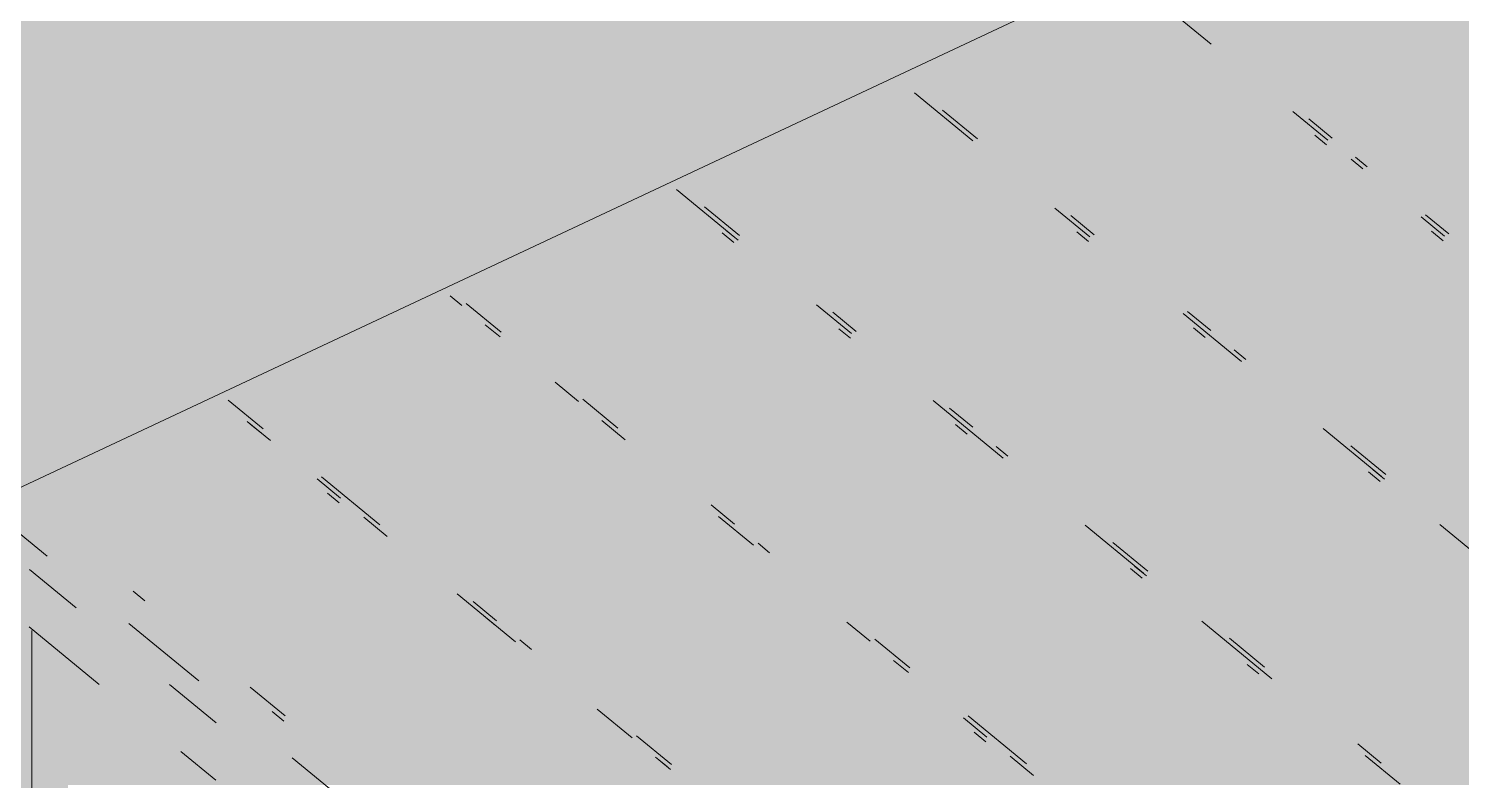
# Paper-space layout '03 3D Building and Roof' of a CAD drawing. Header units: millimetres. Extents: x 5 to 415, y 5 to 292.
# Drawn here: x 253.666 to 257.689, y 74.434 to 76.545 of the extents above; entities that cross this region are included whole.
import ezdxf

# ---------------------------------------------------------------- set-up
doc = ezdxf.new("R2010")
doc.units = ezdxf.units.MM
doc.layers.add('EXISTING', color=7, linetype='Continuous')
doc.layers.add('IMAGES', color=7, linetype='Continuous')

# ---------------------------------------------------------------- blocks, each defined once
blk = doc.blocks.new('SHEET_03')
at = {"layer": 'EXISTING', "color": 250, "lineweight": 9}
for p, q in [((253.5891, 75.2312), (257.4034, 77.0219)), ((256.8224, 76.6355), (256.9862, 76.5009)), ((256.1539, 76.364), (256.3177, 76.2294)), ((256.3302, 76.2352), (256.2319, 76.316)), ((257.2155, 76.3123), (257.3138, 76.2315)), ((257.3263, 76.2374), (257.2608, 76.2913)), ((257.3104, 76.2181), (257.2777, 76.2451)), ((257.3794, 76.1777), (257.4121, 76.1507)), ((257.4246, 76.1566), (257.3918, 76.1835)), ((255.4854, 76.0925), (255.6492, 75.9578)), ((255.6617, 75.9637), (255.5634, 76.0445)), ((256.5471, 76.0408), (256.6454, 75.96)), ((256.6578, 75.9659), (256.5923, 76.0198)), ((257.5759, 76.0161), (257.6415, 75.9622)), ((257.654, 75.9681), (257.5884, 76.0219)), ((255.6459, 75.9444), (255.6131, 75.9714)), ((255.6583, 75.9503), (255.6256, 75.9772)), ((256.642, 75.9466), (256.6092, 75.9736)), ((257.6381, 75.9488), (257.6053, 75.9757)), ((254.8497, 75.7941), (254.8825, 75.7671)), ((254.9933, 75.6922), (254.895, 75.773)), ((255.8786, 75.7693), (255.9769, 75.6885)), ((255.9894, 75.6944), (255.9238, 75.7482)), ((256.9855, 75.6966), (256.92, 75.7504)), ((254.948, 75.7133), (254.9808, 75.6863)), ((254.9899, 75.6788), (254.9571, 75.7057)), ((256.9075, 75.7446), (257.0713, 75.6099)), ((255.9735, 75.6751), (255.9407, 75.702)), ((256.9696, 75.6773), (256.9368, 75.7042)), ((257.0838, 75.6158), (257.051, 75.6427)), ((255.1446, 75.5517), (255.2101, 75.4978)), ((254.3248, 75.4207), (254.2265, 75.5015)), ((255.3209, 75.4229), (255.2226, 75.5037)), ((256.2062, 75.5), (256.4028, 75.3384)), ((256.317, 75.4251), (256.2515, 75.4789)), ((254.2795, 75.4418), (254.3451, 75.3879)), ((254.3214, 75.4073), (254.2886, 75.4342)), ((255.2756, 75.4439), (255.3412, 75.3901)), ((256.3011, 75.4058), (256.2684, 75.4327)), ((257.3006, 75.4214), (257.4644, 75.2867)), ((256.4153, 75.3443), (256.3825, 75.3712)), ((257.4769, 75.2926), (257.3786, 75.3734)), ((257.4735, 75.2792), (257.4408, 75.3061)), ((254.4761, 75.2802), (254.5416, 75.2263)), ((254.6524, 75.1514), (254.4886, 75.286)), ((257.4611, 75.2733), (257.4283, 75.3002)), ((254.5383, 75.2129), (254.5055, 75.2398)), ((255.6485, 75.1535), (255.583, 75.2074)), ((253.5872, 75.1706), (253.7182, 75.0628)), ((254.6072, 75.1724), (254.6727, 75.1186)), ((255.6033, 75.1746), (255.7016, 75.0938)), ((256.6322, 75.1499), (256.796, 75.0152)), ((257.6283, 75.152), (257.7921, 75.0174)), ((255.7468, 75.0727), (255.7141, 75.0997)), ((256.8085, 75.0211), (256.7102, 75.1019)), ((253.6684, 75.026), (253.7995, 74.9182)), ((256.7926, 75.0018), (256.7598, 75.0287)), ((256.8051, 75.0076), (256.7723, 75.0346)), ((253.9929, 74.9379), (253.9601, 74.9648)), ((254.8693, 74.957), (255.0331, 74.8223)), ((254.9801, 74.882), (254.9145, 74.9359)), ((253.8638, 74.7033), (253.6673, 74.8649)), ((253.9476, 74.8743), (254.1442, 74.7127)), ((254.9767, 74.8686), (254.9439, 74.8955)), ((255.9637, 74.8783), (256.0292, 74.8245)), ((256.9598, 74.8805), (257.1564, 74.7189)), ((253.675, 73.0783), (253.675, 74.8543)), ((255.0784, 74.8012), (255.0456, 74.8282)), ((256.14, 74.7495), (256.0417, 74.8303)), ((257.1361, 74.7517), (257.0378, 74.8325)), ((256.0947, 74.7706), (256.1275, 74.7437)), ((256.1366, 74.7361), (256.1038, 74.7631)), ((257.1202, 74.7325), (257.0875, 74.7594)), ((254.0616, 74.7028), (254.1926, 74.595)), ((254.386, 74.6147), (254.2878, 74.6955)), ((254.3831, 74.5998), (254.3503, 74.6267)), ((255.2624, 74.6338), (255.3607, 74.553)), ((256.2913, 74.609), (256.3568, 74.5552)), ((256.4676, 74.4802), (256.3038, 74.6149)), ((255.4715, 74.478), (255.3732, 74.5588)), ((256.3535, 74.5417), (256.3207, 74.5687)), ((254.1915, 74.434), (254.0932, 74.5147)), ((255.4263, 74.4991), (255.459, 74.4722)), ((256.4224, 74.5013), (256.4879, 74.4474)), ((257.4637, 74.4824), (257.3982, 74.5363)), ((257.4185, 74.5035), (257.5168, 74.4227)), ((254.4063, 74.4972), (254.5373, 74.3895)), ((255.4681, 74.4646), (255.4354, 74.4915))]:
    blk.add_line(p, q, dxfattribs=at)
at = {"layer": 'IMAGES', "color": 7}
for points in [[(257.0527, 76.5411), (257.1491, 76.5411), (257.0527, 76.7339), (257.1491, 76.7339)], [(249.0545, 76.5411), (255.9927, 76.5411), (249.0545, 76.6375), (255.9927, 76.6375)], [(255.9927, 76.5411), (256.0891, 76.5411), (255.9927, 76.6375), (256.0891, 76.6375)], [(256.0891, 76.5411), (256.1855, 76.5411), (256.0891, 76.6375), (256.1855, 76.6375)], [(256.1855, 76.5411), (256.4745, 76.5411), (256.1855, 76.6375), (256.4745, 76.6375)], [(256.4745, 76.5411), (256.5709, 76.5411), (256.4745, 76.6375), (256.5709, 76.6375)], [(256.5709, 76.5411), (256.6673, 76.5411), (256.5709, 76.6375), (256.6673, 76.6375)], [(256.6673, 76.5411), (256.7636, 76.5411), (256.6673, 76.6375), (256.7636, 76.6375)], [(256.7636, 76.5411), (256.86, 76.5411), (256.7636, 76.6375), (256.86, 76.6375)], [(256.86, 76.5411), (256.9564, 76.5411), (256.86, 76.6375), (256.9564, 76.6375)], [(256.9564, 76.5411), (257.0527, 76.5411), (256.9564, 76.6375), (257.0527, 76.6375)], [(257.1491, 76.5411), (257.6309, 76.5411), (257.1491, 76.6375), (257.6309, 76.6375)], [(257.6309, 76.5411), (257.7273, 76.5411), (257.6309, 76.6375), (257.7273, 76.6375)], [(248.7655, 76.4446), (255.8, 76.4446), (248.7655, 76.5411), (255.8, 76.5411)], [(255.8, 76.4446), (255.8964, 76.4446), (255.8, 76.5411), (255.8964, 76.5411)], [(255.8964, 76.4446), (255.9927, 76.4446), (255.8964, 76.5411), (255.9927, 76.5411)], [(255.9927, 76.4446), (256.0891, 76.4446), (255.9927, 76.5411), (256.0891, 76.5411)], [(256.0891, 76.4446), (256.1855, 76.4446), (256.0891, 76.5411), (256.1855, 76.5411)], [(256.1855, 76.4446), (256.2818, 76.4446), (256.1855, 76.5411), (256.2818, 76.5411)], [(256.2818, 76.4446), (256.3782, 76.4446), (256.2818, 76.5411), (256.3782, 76.5411)], [(256.3782, 76.4446), (256.4745, 76.4446), (256.3782, 76.5411), (256.4745, 76.5411)], [(256.4745, 76.4446), (256.5709, 76.4446), (256.4745, 76.5411), (256.5709, 76.5411)], [(256.5709, 76.4446), (256.6673, 76.4446), (256.5709, 76.5411), (256.6673, 76.5411)], [(256.6673, 76.4446), (256.86, 76.4446), (256.6673, 76.5411), (256.86, 76.5411)], [(256.86, 76.4446), (257.0527, 76.4446), (256.86, 76.5411), (257.0527, 76.5411)], [(257.0527, 76.4446), (257.1491, 76.4446), (257.0527, 76.5411), (257.1491, 76.5411)], [(257.1491, 76.4446), (257.2455, 76.4446), (257.1491, 76.5411), (257.2455, 76.5411)], [(257.2455, 76.4446), (257.7273, 76.4446), (257.2455, 76.5411), (257.7273, 76.5411)], [(248.6691, 76.3482), (255.6073, 76.3482), (248.6691, 76.4446), (255.6073, 76.4446)], [(255.6073, 76.3482), (255.8, 76.3482), (255.6073, 76.4446), (255.8, 76.4446)], [(255.8, 76.3482), (255.8964, 76.3482), (255.8, 76.4446), (255.8964, 76.4446)], [(255.8964, 76.3482), (255.9927, 76.3482), (255.8964, 76.4446), (255.9927, 76.4446)], [(255.9927, 76.3482), (256.0891, 76.3482), (255.9927, 76.4446), (256.0891, 76.4446)], [(256.0891, 76.3482), (256.1855, 76.3482), (256.0891, 76.4446), (256.1855, 76.4446)], [(256.1855, 76.2518), (256.2818, 76.2518), (256.1855, 76.4446), (256.2818, 76.4446)], [(256.2818, 76.3482), (256.3782, 76.3482), (256.2818, 76.4446), (256.3782, 76.4446)], [(256.3782, 76.3482), (256.5709, 76.3482), (256.3782, 76.4446), (256.5709, 76.4446)], [(256.5709, 76.3482), (256.86, 76.3482), (256.5709, 76.4446), (256.86, 76.4446)], [(256.86, 76.3482), (256.9564, 76.3482), (256.86, 76.4446), (256.9564, 76.4446)], [(256.9564, 76.3482), (257.0527, 76.3482), (256.9564, 76.4446), (257.0527, 76.4446)], [(257.0527, 76.3482), (257.1491, 76.3482), (257.0527, 76.4446), (257.1491, 76.4446)], [(257.1491, 76.3482), (257.2455, 76.3482), (257.1491, 76.4446), (257.2455, 76.4446)], [(257.2455, 76.3482), (257.3418, 76.3482), (257.2455, 76.4446), (257.3418, 76.4446)], [(257.3418, 76.3482), (257.8236, 76.3482), (257.3418, 76.4446), (257.8236, 76.4446)], [(248.38, 76.2518), (255.4145, 76.2518), (248.38, 76.3482), (255.4145, 76.3482)], [(255.4145, 76.2518), (255.5109, 76.2518), (255.4145, 76.3482), (255.5109, 76.3482)], [(255.5109, 76.2518), (255.6073, 76.2518), (255.5109, 76.3482), (255.6073, 76.3482)], [(255.6073, 76.2518), (255.8, 76.2518), (255.6073, 76.3482), (255.8, 76.3482)], [(255.8, 76.2518), (255.9927, 76.2518), (255.8, 76.3482), (255.9927, 76.3482)], [(255.9927, 76.2518), (256.1855, 76.2518), (255.9927, 76.3482), (256.1855, 76.3482)], [(256.2818, 76.2518), (256.3782, 76.2518), (256.2818, 76.3482), (256.3782, 76.3482)], [(256.3782, 76.2518), (256.4745, 76.2518), (256.3782, 76.3482), (256.4745, 76.3482)], [(256.4745, 76.2518), (256.9564, 76.2518), (256.4745, 76.3482), (256.9564, 76.3482)], [(256.9564, 76.2518), (257.0527, 76.2518), (256.9564, 76.3482), (257.0527, 76.3482)], [(257.0527, 76.2518), (257.1491, 76.2518), (257.0527, 76.3482), (257.1491, 76.3482)], [(257.1491, 76.2518), (257.3418, 76.2518), (257.1491, 76.3482), (257.3418, 76.3482)], [(257.3418, 76.2518), (257.4382, 76.2518), (257.3418, 76.3482), (257.4382, 76.3482)], [(257.4382, 76.2518), (257.92, 76.2518), (257.4382, 76.3482), (257.92, 76.3482)], [(248.1873, 76.1554), (255.2218, 76.1554), (248.1873, 76.2518), (255.2218, 76.2518)], [(255.2218, 76.1554), (255.4145, 76.1554), (255.2218, 76.2518), (255.4145, 76.2518)], [(255.4145, 76.1554), (255.5109, 76.1554), (255.4145, 76.2518), (255.5109, 76.2518)], [(255.5109, 76.1554), (255.6073, 76.1554), (255.5109, 76.2518), (255.6073, 76.2518)], [(255.6073, 76.1554), (255.7036, 76.1554), (255.6073, 76.2518), (255.7036, 76.2518)], [(255.7036, 76.1554), (255.8, 76.1554), (255.7036, 76.2518), (255.8, 76.2518)], [(255.8, 76.1554), (255.8964, 76.1554), (255.8, 76.2518), (255.8964, 76.2518)], [(255.8964, 76.1554), (255.9927, 76.1554), (255.8964, 76.2518), (255.9927, 76.2518)], [(255.9927, 76.1554), (256.1855, 76.1554), (255.9927, 76.2518), (256.1855, 76.2518)], [(256.1855, 76.1554), (256.2818, 76.1554), (256.1855, 76.2518), (256.2818, 76.2518)], [(256.2818, 76.1554), (256.3782, 76.1554), (256.2818, 76.2518), (256.3782, 76.2518)], [(256.3782, 76.1554), (256.4745, 76.1554), (256.3782, 76.2518), (256.4745, 76.2518)], [(256.4745, 76.1554), (256.5709, 76.1554), (256.4745, 76.2518), (256.5709, 76.2518)], [(256.5709, 76.1554), (257.2455, 76.1554), (256.5709, 76.2518), (257.2455, 76.2518)], [(257.2455, 76.1554), (257.4382, 76.1554), (257.2455, 76.2518), (257.4382, 76.2518)], [(257.4382, 76.1554), (257.5345, 76.1554), (257.4382, 76.2518), (257.5345, 76.2518)], [(257.5345, 76.1554), (258.0164, 76.1554), (257.5345, 76.2518), (258.0164, 76.2518)], [(248.38, 76.059), (254.9327, 76.059), (248.38, 76.1554), (254.9327, 76.1554)], [(254.9327, 76.059), (255.0291, 76.059), (254.9327, 76.1554), (255.0291, 76.1554)], [(255.0291, 76.059), (255.1255, 76.059), (255.0291, 76.1554), (255.1255, 76.1554)], [(255.1255, 76.059), (255.2218, 76.059), (255.1255, 76.1554), (255.2218, 76.1554)], [(255.2218, 76.059), (255.3182, 76.059), (255.2218, 76.1554), (255.3182, 76.1554)], [(255.3182, 76.059), (255.4145, 76.059), (255.3182, 76.1554), (255.4145, 76.1554)], [(255.4145, 76.059), (255.5109, 76.059), (255.4145, 76.1554), (255.5109, 76.1554)], [(255.5109, 76.059), (255.6073, 76.059), (255.5109, 76.1554), (255.6073, 76.1554)], [(255.6073, 76.059), (255.7036, 76.059), (255.6073, 76.1554), (255.7036, 76.1554)], [(255.7036, 76.059), (255.8, 76.059), (255.7036, 76.1554), (255.8, 76.1554)], [(255.8, 76.059), (255.8964, 76.059), (255.8, 76.1554), (255.8964, 76.1554)], [(255.8964, 76.059), (256.2818, 76.059), (255.8964, 76.1554), (256.2818, 76.1554)], [(256.2818, 76.059), (256.3782, 76.059), (256.2818, 76.1554), (256.3782, 76.1554)], [(256.3782, 76.059), (256.4745, 76.059), (256.3782, 76.1554), (256.4745, 76.1554)], [(256.4745, 76.059), (256.5709, 76.059), (256.4745, 76.1554), (256.5709, 76.1554)], [(256.5709, 76.059), (256.6673, 76.059), (256.5709, 76.1554), (256.6673, 76.1554)], [(256.6673, 76.059), (257.2455, 76.059), (256.6673, 76.1554), (257.2455, 76.1554)], [(257.2455, 76.059), (257.3418, 76.059), (257.2455, 76.1554), (257.3418, 76.1554)], [(257.3418, 76.059), (257.4382, 76.059), (257.3418, 76.1554), (257.4382, 76.1554)], [(257.4382, 76.059), (257.5345, 76.059), (257.4382, 76.1554), (257.5345, 76.1554)], [(257.5345, 76.059), (257.6309, 76.059), (257.5345, 76.1554), (257.6309, 76.1554)], [(257.6309, 76.059), (257.7273, 76.059), (257.6309, 76.1554), (257.7273, 76.1554)], [(248.5727, 75.9626), (254.74, 75.9626), (248.5727, 76.059), (254.74, 76.059)], [(254.74, 75.9626), (254.9327, 75.9626), (254.74, 76.059), (254.9327, 76.059)], [(254.9327, 75.8662), (255.0291, 75.8662), (254.9327, 76.059), (255.0291, 76.059)], [(255.0291, 75.9626), (255.2218, 75.9626), (255.0291, 76.059), (255.2218, 76.059)], [(255.2218, 75.9626), (255.3182, 75.9626), (255.2218, 76.059), (255.3182, 76.059)], [(255.3182, 75.9626), (255.4145, 75.9626), (255.3182, 76.059), (255.4145, 76.059)], [(255.4145, 75.9626), (255.5109, 75.9626), (255.4145, 76.059), (255.5109, 76.059)], [(255.5109, 75.9626), (255.7036, 75.9626), (255.5109, 76.059), (255.7036, 76.059)], [(255.7036, 75.9626), (255.8964, 75.9626), (255.7036, 76.059), (255.8964, 76.059)], [(255.8964, 75.9626), (256.3782, 75.9626), (255.8964, 76.059), (256.3782, 76.059)], [(256.3782, 75.9626), (256.4745, 75.9626), (256.3782, 76.059), (256.4745, 76.059)], [(256.4745, 75.9626), (256.6673, 75.9626), (256.4745, 76.059), (256.6673, 76.059)], [(256.6673, 75.9626), (256.7636, 75.9626), (256.6673, 76.059), (256.7636, 76.059)], [(256.7636, 75.9626), (256.86, 75.9626), (256.7636, 76.059), (256.86, 76.059)], [(256.86, 75.9626), (257.4382, 75.9626), (256.86, 76.059), (257.4382, 76.059)], [(257.4382, 75.9626), (257.5345, 75.9626), (257.4382, 76.059), (257.5345, 76.059)], [(257.5345, 75.9626), (257.6309, 75.9626), (257.5345, 76.059), (257.6309, 76.059)], [(257.6309, 75.9626), (257.7273, 75.9626), (257.6309, 76.059), (257.7273, 76.059)], [(248.7655, 75.8662), (254.6436, 75.8662), (248.7655, 75.9626), (254.6436, 75.9626)], [(254.6436, 75.8662), (254.8364, 75.8662), (254.6436, 75.9626), (254.8364, 75.9626)], [(254.8364, 75.8662), (254.9327, 75.8662), (254.8364, 75.9626), (254.9327, 75.9626)], [(255.0291, 75.8662), (255.1255, 75.8662), (255.0291, 75.9626), (255.1255, 75.9626)], [(255.1255, 75.8662), (255.3182, 75.8662), (255.1255, 75.9626), (255.3182, 75.9626)], [(255.3182, 75.8662), (255.4145, 75.8662), (255.3182, 75.9626), (255.4145, 75.9626)], [(255.4145, 75.8662), (255.5109, 75.8662), (255.4145, 75.9626), (255.5109, 75.9626)], [(255.5109, 75.8662), (255.6073, 75.8662), (255.5109, 75.9626), (255.6073, 75.9626)], [(255.6073, 75.8662), (255.8, 75.8662), (255.6073, 75.9626), (255.8, 75.9626)], [(255.8, 75.8662), (255.8964, 75.8662), (255.8, 75.9626), (255.8964, 75.9626)], [(255.8964, 75.8662), (255.9927, 75.8662), (255.8964, 75.9626), (255.9927, 75.9626)], [(255.9927, 75.8662), (256.4745, 75.8662), (255.9927, 75.9626), (256.4745, 75.9626)], [(256.4745, 75.8662), (256.5709, 75.8662), (256.4745, 75.9626), (256.5709, 75.9626)], [(256.5709, 75.8662), (256.7636, 75.8662), (256.5709, 75.9626), (256.7636, 75.9626)], [(256.7636, 75.8662), (256.86, 75.8662), (256.7636, 75.9626), (256.86, 75.9626)], [(256.86, 75.8662), (256.9564, 75.8662), (256.86, 75.9626), (256.9564, 75.9626)], [(256.9564, 75.8662), (257.4382, 75.8662), (256.9564, 75.9626), (257.4382, 75.9626)], [(257.4382, 75.8662), (257.5345, 75.8662), (257.4382, 75.9626), (257.5345, 75.9626)], [(257.5345, 75.8662), (257.6309, 75.8662), (257.5345, 75.9626), (257.6309, 75.9626)], [(257.6309, 75.8662), (257.8236, 75.8662), (257.6309, 75.9626), (257.8236, 75.9626)], [(248.9582, 75.7698), (254.3545, 75.7698), (248.9582, 75.8662), (254.3545, 75.8662)], [(254.3545, 75.7698), (254.4509, 75.7698), (254.3545, 75.8662), (254.4509, 75.8662)], [(254.4509, 75.7698), (254.5473, 75.7698), (254.4509, 75.8662), (254.5473, 75.8662)], [(254.5473, 75.7698), (254.6436, 75.7698), (254.5473, 75.8662), (254.6436, 75.8662)], [(254.6436, 75.6734), (254.74, 75.6734), (254.6436, 75.8662), (254.74, 75.8662)], [(254.74, 75.7698), (254.8364, 75.7698), (254.74, 75.8662), (254.8364, 75.8662)], [(254.8364, 75.7698), (254.9327, 75.7698), (254.8364, 75.8662), (254.9327, 75.8662)], [(254.9327, 75.7698), (255.0291, 75.7698), (254.9327, 75.8662), (255.0291, 75.8662)], [(255.0291, 75.7698), (255.1255, 75.7698), (255.0291, 75.8662), (255.1255, 75.8662)], [(255.1255, 75.7698), (255.2218, 75.7698), (255.1255, 75.8662), (255.2218, 75.8662)], [(255.2218, 75.7698), (255.3182, 75.7698), (255.2218, 75.8662), (255.3182, 75.8662)], [(255.3182, 75.7698), (255.6073, 75.7698), (255.3182, 75.8662), (255.6073, 75.8662)], [(255.6073, 75.7698), (255.7036, 75.7698), (255.6073, 75.8662), (255.7036, 75.8662)], [(255.7036, 75.7698), (255.8, 75.7698), (255.7036, 75.8662), (255.8, 75.8662)], [(255.8, 75.7698), (255.8964, 75.7698), (255.8, 75.8662), (255.8964, 75.8662)], [(255.8964, 75.7698), (255.9927, 75.7698), (255.8964, 75.8662), (255.9927, 75.8662)], [(255.9927, 75.7698), (256.0891, 75.7698), (255.9927, 75.8662), (256.0891, 75.8662)], [(256.0891, 75.7698), (256.5709, 75.7698), (256.0891, 75.8662), (256.5709, 75.8662)], [(256.5709, 75.7698), (256.6673, 75.7698), (256.5709, 75.8662), (256.6673, 75.8662)], [(256.6673, 75.7698), (256.7636, 75.7698), (256.6673, 75.8662), (256.7636, 75.8662)], [(256.7636, 75.7698), (256.86, 75.7698), (256.7636, 75.8662), (256.86, 75.8662)], [(256.86, 75.7698), (256.9564, 75.7698), (256.86, 75.8662), (256.9564, 75.8662)], [(256.9564, 75.7698), (257.0527, 75.7698), (256.9564, 75.8662), (257.0527, 75.8662)], [(257.0527, 75.7698), (257.5345, 75.7698), (257.0527, 75.8662), (257.5345, 75.8662)], [(257.5345, 75.7698), (257.6309, 75.7698), (257.5345, 75.8662), (257.6309, 75.8662)], [(257.6309, 75.7698), (257.7273, 75.7698), (257.6309, 75.8662), (257.7273, 75.8662)], [(249.0545, 75.6734), (254.1618, 75.6734), (249.0545, 75.7698), (254.1618, 75.7698)], [(254.1618, 75.6734), (254.2582, 75.6734), (254.1618, 75.7698), (254.2582, 75.7698)], [(254.2582, 75.6734), (254.3545, 75.6734), (254.2582, 75.7698), (254.3545, 75.7698)], [(254.3545, 75.6734), (254.4509, 75.6734), (254.3545, 75.7698), (254.4509, 75.7698)], [(254.4509, 75.6734), (254.5473, 75.6734), (254.4509, 75.7698), (254.5473, 75.7698)], [(254.5473, 75.6734), (254.6436, 75.6734), (254.5473, 75.7698), (254.6436, 75.7698)], [(254.74, 75.6734), (254.8364, 75.6734), (254.74, 75.7698), (254.8364, 75.7698)], [(254.8364, 75.6734), (255.0291, 75.6734), (254.8364, 75.7698), (255.0291, 75.7698)], [(255.0291, 75.6734), (255.1255, 75.6734), (255.0291, 75.7698), (255.1255, 75.7698)], [(255.1255, 75.6734), (255.2218, 75.6734), (255.1255, 75.7698), (255.2218, 75.7698)], [(255.2218, 75.6734), (255.7036, 75.6734), (255.2218, 75.7698), (255.7036, 75.7698)], [(255.7036, 75.6734), (255.8, 75.6734), (255.7036, 75.7698), (255.8, 75.7698)], [(255.8, 75.6734), (255.8964, 75.6734), (255.8, 75.7698), (255.8964, 75.7698)], [(255.8964, 75.6734), (255.9927, 75.6734), (255.8964, 75.7698), (255.9927, 75.7698)], [(255.9927, 75.6734), (256.0891, 75.6734), (255.9927, 75.7698), (256.0891, 75.7698)], [(256.0891, 75.6734), (256.1855, 75.6734), (256.0891, 75.7698), (256.1855, 75.7698)], [(256.1855, 75.6734), (256.7636, 75.6734), (256.1855, 75.7698), (256.7636, 75.7698)], [(256.7636, 75.6734), (256.86, 75.6734), (256.7636, 75.7698), (256.86, 75.7698)], [(256.86, 75.6734), (256.9564, 75.6734), (256.86, 75.7698), (256.9564, 75.7698)], [(256.9564, 75.6734), (257.0527, 75.6734), (256.9564, 75.7698), (257.0527, 75.7698)], [(257.0527, 75.6734), (257.6309, 75.6734), (257.0527, 75.7698), (257.6309, 75.7698)], [(257.6309, 75.6734), (257.7273, 75.6734), (257.6309, 75.7698), (257.7273, 75.7698)], [(249.0545, 75.577), (253.9691, 75.577), (249.0545, 75.6734), (253.9691, 75.6734)], [(253.9691, 75.577), (254.0655, 75.577), (253.9691, 75.6734), (254.0655, 75.6734)], [(254.0655, 75.577), (254.1618, 75.577), (254.0655, 75.6734), (254.1618, 75.6734)], [(254.1618, 75.577), (254.2582, 75.577), (254.1618, 75.6734), (254.2582, 75.6734)], [(254.2582, 75.577), (254.3545, 75.577), (254.2582, 75.6734), (254.3545, 75.6734)], [(254.3545, 75.577), (254.4509, 75.577), (254.3545, 75.6734), (254.4509, 75.6734)], [(254.4509, 75.577), (254.5473, 75.577), (254.4509, 75.6734), (254.5473, 75.6734)], [(254.5473, 75.577), (254.6436, 75.577), (254.5473, 75.6734), (254.6436, 75.6734)], [(254.6436, 75.577), (254.74, 75.577), (254.6436, 75.6734), (254.74, 75.6734)], [(254.74, 75.577), (254.8364, 75.577), (254.74, 75.6734), (254.8364, 75.6734)], [(254.8364, 75.577), (254.9327, 75.577), (254.8364, 75.6734), (254.9327, 75.6734)], [(254.9327, 75.577), (255.0291, 75.577), (254.9327, 75.6734), (255.0291, 75.6734)], [(255.0291, 75.577), (255.1255, 75.577), (255.0291, 75.6734), (255.1255, 75.6734)], [(255.1255, 75.577), (255.2218, 75.577), (255.1255, 75.6734), (255.2218, 75.6734)], [(255.2218, 75.577), (255.3182, 75.577), (255.2218, 75.6734), (255.3182, 75.6734)], [(255.3182, 75.577), (255.8, 75.577), (255.3182, 75.6734), (255.8, 75.6734)], [(255.8, 75.577), (255.8964, 75.577), (255.8, 75.6734), (255.8964, 75.6734)], [(255.8964, 75.577), (255.9927, 75.577), (255.8964, 75.6734), (255.9927, 75.6734)], [(255.9927, 75.577), (256.0891, 75.577), (255.9927, 75.6734), (256.0891, 75.6734)], [(256.0891, 75.577), (256.1855, 75.577), (256.0891, 75.6734), (256.1855, 75.6734)], [(256.1855, 75.577), (256.2818, 75.577), (256.1855, 75.6734), (256.2818, 75.6734)], [(256.2818, 75.577), (256.3782, 75.577), (256.2818, 75.6734), (256.3782, 75.6734)], [(256.3782, 75.577), (256.7636, 75.577), (256.3782, 75.6734), (256.7636, 75.6734)], [(256.7636, 75.577), (256.86, 75.577), (256.7636, 75.6734), (256.86, 75.6734)], [(256.86, 75.577), (256.9564, 75.577), (256.86, 75.6734), (256.9564, 75.6734)], [(256.9564, 75.577), (257.1491, 75.577), (256.9564, 75.6734), (257.1491, 75.6734)], [(257.1491, 75.577), (257.2455, 75.577), (257.1491, 75.6734), (257.2455, 75.6734)], [(257.2455, 75.577), (257.3418, 75.577), (257.2455, 75.6734), (257.3418, 75.6734)], [(257.3418, 75.577), (257.8236, 75.577), (257.3418, 75.6734), (257.8236, 75.6734)], [(249.0545, 75.4806), (253.7764, 75.4806), (249.0545, 75.577), (253.7764, 75.577)], [(253.7764, 75.4806), (253.9691, 75.4806), (253.7764, 75.577), (253.9691, 75.577)], [(253.9691, 75.4806), (254.0655, 75.4806), (253.9691, 75.577), (254.0655, 75.577)], [(254.0655, 75.4806), (254.1618, 75.4806), (254.0655, 75.577), (254.1618, 75.577)], [(254.1618, 75.4806), (254.2582, 75.4806), (254.1618, 75.577), (254.2582, 75.577)], [(254.2582, 75.4806), (254.3545, 75.4806), (254.2582, 75.577), (254.3545, 75.577)], [(254.3545, 75.4806), (254.4509, 75.4806), (254.3545, 75.577), (254.4509, 75.577)], [(254.4509, 75.4806), (254.6436, 75.4806), (254.4509, 75.577), (254.6436, 75.577)], [(254.6436, 75.4806), (254.74, 75.4806), (254.6436, 75.577), (254.74, 75.577)], [(254.74, 75.4806), (254.9327, 75.4806), (254.74, 75.577), (254.9327, 75.577)], [(254.9327, 75.4806), (255.0291, 75.4806), (254.9327, 75.577), (255.0291, 75.577)], [(255.0291, 75.4806), (255.1255, 75.4806), (255.0291, 75.577), (255.1255, 75.577)], [(255.1255, 75.4806), (255.3182, 75.4806), (255.1255, 75.577), (255.3182, 75.577)], [(255.3182, 75.4806), (255.4145, 75.4806), (255.3182, 75.577), (255.4145, 75.577)], [(255.4145, 75.4806), (255.8964, 75.4806), (255.4145, 75.577), (255.8964, 75.577)], [(255.8964, 75.4806), (256.0891, 75.4806), (255.8964, 75.577), (256.0891, 75.577)], [(256.0891, 75.4806), (256.2818, 75.4806), (256.0891, 75.577), (256.2818, 75.577)], [(256.2818, 75.4806), (256.3782, 75.4806), (256.2818, 75.577), (256.3782, 75.577)], [(256.3782, 75.4806), (256.4745, 75.4806), (256.3782, 75.577), (256.4745, 75.577)], [(256.4745, 75.4806), (257.0527, 75.4806), (256.4745, 75.577), (257.0527, 75.577)], [(257.0527, 75.4806), (257.1491, 75.4806), (257.0527, 75.577), (257.1491, 75.577)], [(257.1491, 75.4806), (257.2455, 75.4806), (257.1491, 75.577), (257.2455, 75.577)], [(257.2455, 75.4806), (257.3418, 75.4806), (257.2455, 75.577), (257.3418, 75.577)], [(257.3418, 75.4806), (257.4382, 75.4806), (257.3418, 75.577), (257.4382, 75.577)], [(257.4382, 75.4806), (257.92, 75.4806), (257.4382, 75.577), (257.92, 75.577)], [(253.4873, 75.3842), (253.68, 75.3842), (253.4873, 75.4806), (253.68, 75.4806)], [(253.68, 75.3842), (253.7764, 75.3842), (253.68, 75.4806), (253.7764, 75.4806)], [(253.7764, 75.3842), (253.9691, 75.3842), (253.7764, 75.4806), (253.9691, 75.4806)], [(253.9691, 75.3842), (254.0655, 75.3842), (253.9691, 75.4806), (254.0655, 75.4806)], [(254.0655, 75.3842), (254.1618, 75.3842), (254.0655, 75.4806), (254.1618, 75.4806)], [(254.1618, 75.3842), (254.2582, 75.3842), (254.1618, 75.4806), (254.2582, 75.4806)], [(254.2582, 75.2878), (254.3545, 75.2878), (254.2582, 75.4806), (254.3545, 75.4806)], [(254.3545, 75.3842), (254.4509, 75.3842), (254.3545, 75.4806), (254.4509, 75.4806)], [(254.4509, 75.3842), (254.5473, 75.3842), (254.4509, 75.4806), (254.5473, 75.4806)], [(254.5473, 75.2878), (255.1255, 75.2878), (254.5473, 75.4806), (255.1255, 75.4806)], [(255.1255, 75.3842), (255.2218, 75.3842), (255.1255, 75.4806), (255.2218, 75.4806)], [(255.2218, 75.3842), (255.4145, 75.3842), (255.2218, 75.4806), (255.4145, 75.4806)], [(255.4145, 75.3842), (255.5109, 75.3842), (255.4145, 75.4806), (255.5109, 75.4806)], [(255.5109, 75.3842), (256.0891, 75.3842), (255.5109, 75.4806), (256.0891, 75.4806)], [(256.0891, 75.3842), (256.1855, 75.3842), (256.0891, 75.4806), (256.1855, 75.4806)], [(256.1855, 75.3842), (256.3782, 75.3842), (256.1855, 75.4806), (256.3782, 75.4806)], [(256.3782, 75.3842), (256.4745, 75.3842), (256.3782, 75.4806), (256.4745, 75.4806)], [(256.4745, 75.3842), (256.5709, 75.3842), (256.4745, 75.4806), (256.5709, 75.4806)], [(256.5709, 75.3842), (257.0527, 75.3842), (256.5709, 75.4806), (257.0527, 75.4806)], [(257.0527, 75.3842), (257.1491, 75.3842), (257.0527, 75.4806), (257.1491, 75.4806)], [(257.1491, 75.3842), (257.2455, 75.3842), (257.1491, 75.4806), (257.2455, 75.4806)], [(257.2455, 75.3842), (257.4382, 75.3842), (257.2455, 75.4806), (257.4382, 75.4806)], [(257.4382, 75.3842), (257.5345, 75.3842), (257.4382, 75.4806), (257.5345, 75.4806)], [(257.5345, 75.3842), (258.0164, 75.3842), (257.5345, 75.4806), (258.0164, 75.4806)], [(253.5836, 75.2878), (253.8727, 75.2878), (253.5836, 75.3842), (253.8727, 75.3842)], [(253.8727, 75.2878), (253.9691, 75.2878), (253.8727, 75.3842), (253.9691, 75.3842)], [(253.9691, 75.2878), (254.0655, 75.2878), (253.9691, 75.3842), (254.0655, 75.3842)], [(254.0655, 75.2878), (254.1618, 75.2878), (254.0655, 75.3842), (254.1618, 75.3842)], [(254.1618, 75.2878), (254.2582, 75.2878), (254.1618, 75.3842), (254.2582, 75.3842)], [(254.3545, 75.2878), (254.4509, 75.2878), (254.3545, 75.3842), (254.4509, 75.3842)], [(254.4509, 75.2878), (254.5473, 75.2878), (254.4509, 75.3842), (254.5473, 75.3842)], [(255.1255, 75.2878), (255.2218, 75.2878), (255.1255, 75.3842), (255.2218, 75.3842)], [(255.2218, 75.2878), (255.3182, 75.2878), (255.2218, 75.3842), (255.3182, 75.3842)], [(255.3182, 75.2878), (255.5109, 75.2878), (255.3182, 75.3842), (255.5109, 75.3842)], [(255.5109, 75.2878), (255.7036, 75.2878), (255.5109, 75.3842), (255.7036, 75.3842)], [(255.7036, 75.2878), (256.1855, 75.2878), (255.7036, 75.3842), (256.1855, 75.3842)], [(256.1855, 75.2878), (256.2818, 75.2878), (256.1855, 75.3842), (256.2818, 75.3842)], [(256.2818, 75.2878), (256.4745, 75.2878), (256.2818, 75.3842), (256.4745, 75.3842)], [(256.4745, 75.2878), (256.6673, 75.2878), (256.4745, 75.3842), (256.6673, 75.3842)], [(256.6673, 75.2878), (257.1491, 75.2878), (256.6673, 75.3842), (257.1491, 75.3842)], [(257.1491, 75.2878), (257.2455, 75.2878), (257.1491, 75.3842), (257.2455, 75.3842)], [(257.2455, 75.2878), (257.3418, 75.2878), (257.2455, 75.3842), (257.3418, 75.3842)], [(257.3418, 75.2878), (257.5345, 75.2878), (257.3418, 75.3842), (257.5345, 75.3842)], [(257.5345, 75.2878), (257.6309, 75.2878), (257.5345, 75.3842), (257.6309, 75.3842)], [(257.6309, 75.2878), (257.7273, 75.2878), (257.6309, 75.3842), (257.7273, 75.3842)], [(253.5836, 75.1914), (253.68, 75.1914), (253.5836, 75.2878), (253.68, 75.2878)], [(253.68, 75.1914), (253.7764, 75.1914), (253.68, 75.2878), (253.7764, 75.2878)], [(253.7764, 75.1914), (253.8727, 75.1914), (253.7764, 75.2878), (253.8727, 75.2878)], [(253.8727, 75.095), (253.9691, 75.095), (253.8727, 75.2878), (253.9691, 75.2878)], [(253.9691, 75.1914), (254.0655, 75.1914), (253.9691, 75.2878), (254.0655, 75.2878)], [(254.0655, 75.1914), (254.1618, 75.1914), (254.0655, 75.2878), (254.1618, 75.2878)], [(254.1618, 75.1914), (254.2582, 75.1914), (254.1618, 75.2878), (254.2582, 75.2878)], [(254.2582, 75.1914), (254.3545, 75.1914), (254.2582, 75.2878), (254.3545, 75.2878)], [(254.3545, 75.1914), (254.4509, 75.1914), (254.3545, 75.2878), (254.4509, 75.2878)], [(254.4509, 75.1914), (254.6436, 75.1914), (254.4509, 75.2878), (254.6436, 75.2878)], [(254.6436, 75.1914), (255.3182, 75.1914), (254.6436, 75.2878), (255.3182, 75.2878)], [(255.3182, 75.1914), (255.4145, 75.1914), (255.3182, 75.2878), (255.4145, 75.2878)], [(255.4145, 75.1914), (255.5109, 75.1914), (255.4145, 75.2878), (255.5109, 75.2878)], [(255.5109, 75.1914), (255.6073, 75.1914), (255.5109, 75.2878), (255.6073, 75.2878)], [(255.6073, 75.1914), (255.7036, 75.1914), (255.6073, 75.2878), (255.7036, 75.2878)], [(255.7036, 75.1914), (255.8, 75.1914), (255.7036, 75.2878), (255.8, 75.2878)], [(255.8, 75.1914), (256.2818, 75.1914), (255.8, 75.2878), (256.2818, 75.2878)], [(256.2818, 75.1914), (256.3782, 75.1914), (256.2818, 75.2878), (256.3782, 75.2878)], [(256.3782, 75.095), (256.4745, 75.095), (256.3782, 75.2878), (256.4745, 75.2878)], [(256.4745, 75.1914), (256.5709, 75.1914), (256.4745, 75.2878), (256.5709, 75.2878)], [(256.5709, 75.1914), (256.6673, 75.1914), (256.5709, 75.2878), (256.6673, 75.2878)], [(256.6673, 75.1914), (256.7636, 75.1914), (256.6673, 75.2878), (256.7636, 75.2878)], [(256.7636, 75.1914), (257.2455, 75.1914), (256.7636, 75.2878), (257.2455, 75.2878)], [(257.2455, 75.1914), (257.3418, 75.1914), (257.2455, 75.2878), (257.3418, 75.2878)], [(257.3418, 75.1914), (257.4382, 75.1914), (257.3418, 75.2878), (257.4382, 75.2878)], [(257.4382, 75.1914), (257.6309, 75.1914), (257.4382, 75.2878), (257.6309, 75.2878)], [(257.6309, 75.1914), (257.7273, 75.1914), (257.6309, 75.2878), (257.7273, 75.2878)], [(253.5836, 75.095), (253.68, 75.095), (253.5836, 75.1914), (253.68, 75.1914)], [(253.68, 75.095), (253.7764, 75.095), (253.68, 75.1914), (253.7764, 75.1914)], [(253.7764, 75.095), (253.8727, 75.095), (253.7764, 75.1914), (253.8727, 75.1914)], [(253.9691, 75.095), (254.0655, 75.095), (253.9691, 75.1914), (254.0655, 75.1914)], [(254.0655, 75.095), (254.5473, 75.095), (254.0655, 75.1914), (254.5473, 75.1914)], [(254.5473, 75.095), (254.74, 75.095), (254.5473, 75.1914), (254.74, 75.1914)], [(254.74, 75.095), (255.4145, 75.095), (254.74, 75.1914), (255.4145, 75.1914)], [(255.4145, 75.095), (255.5109, 75.095), (255.4145, 75.1914), (255.5109, 75.1914)], [(255.5109, 75.095), (255.6073, 75.095), (255.5109, 75.1914), (255.6073, 75.1914)], [(255.6073, 75.095), (255.7036, 75.095), (255.6073, 75.1914), (255.7036, 75.1914)], [(255.7036, 75.095), (255.8, 75.095), (255.7036, 75.1914), (255.8, 75.1914)], [(255.8, 75.095), (255.8964, 75.095), (255.8, 75.1914), (255.8964, 75.1914)], [(255.8964, 75.095), (256.3782, 75.095), (255.8964, 75.1914), (256.3782, 75.1914)], [(256.4745, 75.095), (256.6673, 75.095), (256.4745, 75.1914), (256.6673, 75.1914)], [(256.6673, 75.095), (256.7636, 75.095), (256.6673, 75.1914), (256.7636, 75.1914)], [(256.7636, 75.095), (256.86, 75.095), (256.7636, 75.1914), (256.86, 75.1914)], [(256.86, 75.095), (257.4382, 75.095), (256.86, 75.1914), (257.4382, 75.1914)], [(257.4382, 75.095), (257.5345, 75.095), (257.4382, 75.1914), (257.5345, 75.1914)], [(257.5345, 75.095), (257.7273, 75.095), (257.5345, 75.1914), (257.7273, 75.1914)], [(253.5836, 74.9986), (253.68, 74.9986), (253.5836, 75.095), (253.68, 75.095)], [(253.68, 74.9986), (253.7764, 74.9986), (253.68, 75.095), (253.7764, 75.095)], [(253.7764, 74.9986), (253.8727, 74.9986), (253.7764, 75.095), (253.8727, 75.095)], [(253.8727, 74.9986), (253.9691, 74.9986), (253.8727, 75.095), (253.9691, 75.095)], [(253.9691, 74.9986), (254.0655, 74.9986), (253.9691, 75.095), (254.0655, 75.095)], [(254.0655, 74.9986), (254.6436, 74.9986), (254.0655, 75.095), (254.6436, 75.095)], [(254.6436, 74.9986), (254.8364, 74.9986), (254.6436, 75.095), (254.8364, 75.095)], [(254.8364, 74.9986), (254.9327, 74.9986), (254.8364, 75.095), (254.9327, 75.095)], [(254.9327, 74.9986), (255.0291, 74.9986), (254.9327, 75.095), (255.0291, 75.095)], [(255.0291, 74.9986), (255.5109, 74.9986), (255.0291, 75.095), (255.5109, 75.095)], [(255.5109, 74.9986), (255.6073, 74.9986), (255.5109, 75.095), (255.6073, 75.095)], [(255.6073, 74.9986), (255.7036, 74.9986), (255.6073, 75.095), (255.7036, 75.095)], [(255.7036, 74.9986), (255.8, 74.9986), (255.7036, 75.095), (255.8, 75.095)], [(255.8, 74.9986), (255.8964, 74.9986), (255.8, 75.095), (255.8964, 75.095)], [(255.8964, 74.9986), (255.9927, 74.9986), (255.8964, 75.095), (255.9927, 75.095)], [(255.9927, 74.9986), (256.4745, 74.9986), (255.9927, 75.095), (256.4745, 75.095)], [(256.4745, 74.9986), (256.6673, 74.9986), (256.4745, 75.095), (256.6673, 75.095)], [(256.6673, 74.9986), (256.86, 74.9986), (256.6673, 75.095), (256.86, 75.095)], [(256.86, 74.9986), (256.9564, 74.9986), (256.86, 75.095), (256.9564, 75.095)], [(256.9564, 74.9986), (257.0527, 74.9986), (256.9564, 75.095), (257.0527, 75.095)], [(257.0527, 74.9986), (257.5345, 74.9986), (257.0527, 75.095), (257.5345, 75.095)], [(257.5345, 74.9986), (257.6309, 74.9986), (257.5345, 75.095), (257.6309, 75.095)], [(257.6309, 74.9986), (257.7273, 74.9986), (257.6309, 75.095), (257.7273, 75.095)], [(253.5836, 74.9022), (253.68, 74.9022), (253.5836, 74.9986), (253.68, 74.9986)], [(253.68, 74.9022), (253.8727, 74.9022), (253.68, 74.9986), (253.8727, 74.9986)], [(253.8727, 74.9022), (253.9691, 74.9022), (253.8727, 74.9986), (253.9691, 74.9986)], [(253.9691, 74.9022), (254.0655, 74.9022), (253.9691, 74.9986), (254.0655, 74.9986)], [(254.0655, 74.9022), (254.1618, 74.9022), (254.0655, 74.9986), (254.1618, 74.9986)], [(254.1618, 74.9022), (254.2582, 74.9022), (254.1618, 74.9986), (254.2582, 74.9986)], [(254.2582, 74.9022), (254.6436, 74.9022), (254.2582, 74.9986), (254.6436, 74.9986)], [(254.6436, 74.9022), (254.74, 74.9022), (254.6436, 74.9986), (254.74, 74.9986)], [(254.74, 74.9022), (254.8364, 74.9022), (254.74, 74.9986), (254.8364, 74.9986)], [(254.8364, 74.9022), (255.0291, 74.9022), (254.8364, 74.9986), (255.0291, 74.9986)], [(255.0291, 74.9022), (255.1255, 74.9022), (255.0291, 74.9986), (255.1255, 74.9986)], [(255.1255, 74.9022), (255.6073, 74.9022), (255.1255, 74.9986), (255.6073, 74.9986)], [(255.6073, 74.9022), (255.7036, 74.9022), (255.6073, 74.9986), (255.7036, 74.9986)], [(255.7036, 74.9022), (255.8, 74.9022), (255.7036, 74.9986), (255.8, 74.9986)], [(255.8, 74.9022), (255.9927, 74.9022), (255.8, 74.9986), (255.9927, 74.9986)], [(255.9927, 74.9022), (256.0891, 74.9022), (255.9927, 74.9986), (256.0891, 74.9986)], [(256.0891, 74.9022), (256.6673, 74.9022), (256.0891, 74.9986), (256.6673, 74.9986)], [(256.6673, 74.9022), (256.7636, 74.9022), (256.6673, 74.9986), (256.7636, 74.9986)], [(256.7636, 74.9022), (257.0527, 74.9022), (256.7636, 74.9986), (257.0527, 74.9986)], [(257.0527, 74.9022), (257.1491, 74.9022), (257.0527, 74.9986), (257.1491, 74.9986)], [(257.1491, 74.9022), (257.6309, 74.9022), (257.1491, 74.9986), (257.6309, 74.9986)], [(257.6309, 74.9022), (257.7273, 74.9022), (257.6309, 74.9986), (257.7273, 74.9986)], [(253.5836, 74.8058), (253.68, 74.8058), (253.5836, 74.9022), (253.68, 74.9022)], [(253.68, 74.8058), (253.7764, 74.8058), (253.68, 74.9022), (253.7764, 74.9022)], [(253.7764, 74.7094), (253.8727, 74.7094), (253.7764, 74.9022), (253.8727, 74.9022)], [(253.8727, 74.7094), (253.9691, 74.7094), (253.8727, 74.9022), (253.9691, 74.9022)], [(253.9691, 74.8058), (254.0655, 74.8058), (253.9691, 74.9022), (254.0655, 74.9022)], [(254.0655, 74.8058), (254.1618, 74.8058), (254.0655, 74.9022), (254.1618, 74.9022)], [(254.1618, 74.8058), (254.2582, 74.8058), (254.1618, 74.9022), (254.2582, 74.9022)], [(254.2582, 74.8058), (254.3545, 74.8058), (254.2582, 74.9022), (254.3545, 74.9022)], [(254.3545, 74.8058), (254.74, 74.8058), (254.3545, 74.9022), (254.74, 74.9022)], [(254.74, 74.8058), (254.8364, 74.8058), (254.74, 74.9022), (254.8364, 74.9022)], [(254.8364, 74.8058), (254.9327, 74.8058), (254.8364, 74.9022), (254.9327, 74.9022)], [(254.9327, 74.8058), (255.1255, 74.8058), (254.9327, 74.9022), (255.1255, 74.9022)], [(255.1255, 74.8058), (255.2218, 74.8058), (255.1255, 74.9022), (255.2218, 74.9022)], [(255.2218, 74.8058), (255.7036, 74.8058), (255.2218, 74.9022), (255.7036, 74.9022)], [(255.7036, 74.8058), (255.8, 74.8058), (255.7036, 74.9022), (255.8, 74.9022)], [(255.8, 74.8058), (255.8964, 74.8058), (255.8, 74.9022), (255.8964, 74.9022)], [(255.8964, 74.8058), (255.9927, 74.8058), (255.8964, 74.9022), (255.9927, 74.9022)], [(255.9927, 74.8058), (256.0891, 74.8058), (255.9927, 74.9022), (256.0891, 74.9022)], [(256.0891, 74.8058), (256.1855, 74.8058), (256.0891, 74.9022), (256.1855, 74.9022)], [(256.1855, 74.8058), (256.7636, 74.8058), (256.1855, 74.9022), (256.7636, 74.9022)], [(256.7636, 74.8058), (256.86, 74.8058), (256.7636, 74.9022), (256.86, 74.9022)], [(256.86, 74.8058), (256.9564, 74.8058), (256.86, 74.9022), (256.9564, 74.9022)], [(256.9564, 74.8058), (257.1491, 74.8058), (256.9564, 74.9022), (257.1491, 74.9022)], [(257.1491, 74.8058), (257.2455, 74.8058), (257.1491, 74.9022), (257.2455, 74.9022)], [(257.2455, 74.8058), (257.7273, 74.8058), (257.2455, 74.9022), (257.7273, 74.9022)], [(253.5836, 73.3598), (253.68, 73.3598), (253.5836, 74.8058), (253.68, 74.8058)], [(253.68, 74.7094), (253.7764, 74.7094), (253.68, 74.8058), (253.7764, 74.8058)], [(253.9691, 74.7094), (254.0655, 74.7094), (253.9691, 74.8058), (254.0655, 74.8058)], [(254.0655, 74.7094), (254.1618, 74.7094), (254.0655, 74.8058), (254.1618, 74.8058)], [(254.1618, 74.7094), (254.2582, 74.7094), (254.1618, 74.8058), (254.2582, 74.8058)], [(254.2582, 74.7094), (254.3545, 74.7094), (254.2582, 74.8058), (254.3545, 74.8058)], [(254.3545, 74.7094), (254.4509, 74.7094), (254.3545, 74.8058), (254.4509, 74.8058)], [(254.4509, 74.7094), (254.8364, 74.7094), (254.4509, 74.8058), (254.8364, 74.8058)], [(254.8364, 74.7094), (254.9327, 74.7094), (254.8364, 74.8058), (254.9327, 74.8058)], [(254.9327, 74.7094), (255.0291, 74.7094), (254.9327, 74.8058), (255.0291, 74.8058)], [(255.0291, 74.7094), (255.2218, 74.7094), (255.0291, 74.8058), (255.2218, 74.8058)], [(255.2218, 74.7094), (255.3182, 74.7094), (255.2218, 74.8058), (255.3182, 74.8058)], [(255.3182, 74.7094), (255.8964, 74.7094), (255.3182, 74.8058), (255.8964, 74.8058)], [(255.8964, 74.7094), (255.9927, 74.7094), (255.8964, 74.8058), (255.9927, 74.8058)], [(255.9927, 74.7094), (256.1855, 74.7094), (255.9927, 74.8058), (256.1855, 74.8058)], [(256.1855, 74.7094), (256.2818, 74.7094), (256.1855, 74.8058), (256.2818, 74.8058)], [(256.2818, 74.7094), (256.3782, 74.7094), (256.2818, 74.8058), (256.3782, 74.8058)], [(256.3782, 74.7094), (256.86, 74.7094), (256.3782, 74.8058), (256.86, 74.8058)], [(256.86, 74.7094), (256.9564, 74.7094), (256.86, 74.8058), (256.9564, 74.8058)], [(256.9564, 74.7094), (257.0527, 74.7094), (256.9564, 74.8058), (257.0527, 74.8058)], [(257.0527, 74.7094), (257.2455, 74.7094), (257.0527, 74.8058), (257.2455, 74.8058)], [(257.2455, 74.7094), (257.3418, 74.7094), (257.2455, 74.8058), (257.3418, 74.8058)], [(257.3418, 74.7094), (257.92, 74.7094), (257.3418, 74.8058), (257.92, 74.8058)], [(253.68, 74.613), (253.9691, 74.613), (253.68, 74.7094), (253.9691, 74.7094)], [(253.9691, 74.613), (254.0655, 74.613), (253.9691, 74.7094), (254.0655, 74.7094)], [(254.0655, 74.613), (254.1618, 74.613), (254.0655, 74.7094), (254.1618, 74.7094)], [(254.1618, 74.613), (254.2582, 74.613), (254.1618, 74.7094), (254.2582, 74.7094)], [(254.2582, 74.613), (254.3545, 74.613), (254.2582, 74.7094), (254.3545, 74.7094)], [(254.3545, 74.613), (254.4509, 74.613), (254.3545, 74.7094), (254.4509, 74.7094)], [(254.4509, 74.613), (254.5473, 74.613), (254.4509, 74.7094), (254.5473, 74.7094)], [(254.5473, 74.613), (254.6436, 74.613), (254.5473, 74.7094), (254.6436, 74.7094)], [(254.6436, 74.613), (254.9327, 74.613), (254.6436, 74.7094), (254.9327, 74.7094)], [(254.9327, 74.613), (255.0291, 74.613), (254.9327, 74.7094), (255.0291, 74.7094)], [(255.0291, 74.613), (255.1255, 74.613), (255.0291, 74.7094), (255.1255, 74.7094)], [(255.1255, 74.613), (255.3182, 74.613), (255.1255, 74.7094), (255.3182, 74.7094)], [(255.3182, 74.613), (255.4145, 74.613), (255.3182, 74.7094), (255.4145, 74.7094)], [(255.4145, 74.613), (255.5109, 74.613), (255.4145, 74.7094), (255.5109, 74.7094)], [(255.5109, 74.613), (256.0891, 74.613), (255.5109, 74.7094), (256.0891, 74.7094)], [(256.0891, 74.613), (256.1855, 74.613), (256.0891, 74.7094), (256.1855, 74.7094)], [(256.1855, 74.613), (256.2818, 74.613), (256.1855, 74.7094), (256.2818, 74.7094)], [(256.2818, 74.613), (256.3782, 74.613), (256.2818, 74.7094), (256.3782, 74.7094)], [(256.3782, 74.613), (256.4745, 74.613), (256.3782, 74.7094), (256.4745, 74.7094)], [(256.4745, 74.613), (256.9564, 74.613), (256.4745, 74.7094), (256.9564, 74.7094)], [(256.9564, 74.613), (257.0527, 74.613), (256.9564, 74.7094), (257.0527, 74.7094)], [(257.0527, 74.613), (257.1491, 74.613), (257.0527, 74.7094), (257.1491, 74.7094)], [(257.1491, 74.613), (257.2455, 74.613), (257.1491, 74.7094), (257.2455, 74.7094)], [(257.2455, 74.613), (257.3418, 74.613), (257.2455, 74.7094), (257.3418, 74.7094)], [(257.3418, 74.613), (257.4382, 74.613), (257.3418, 74.7094), (257.4382, 74.7094)], [(257.4382, 74.613), (257.5345, 74.613), (257.4382, 74.7094), (257.5345, 74.7094)], [(257.5345, 74.613), (258.0164, 74.613), (257.5345, 74.7094), (258.0164, 74.7094)], [(253.68, 73.4562), (253.7764, 73.4562), (253.68, 74.613), (253.7764, 74.613)], [(253.7764, 74.5166), (253.8727, 74.5166), (253.7764, 74.613), (253.8727, 74.613)], [(253.8727, 74.5166), (253.9691, 74.5166), (253.8727, 74.613), (253.9691, 74.613)], [(253.9691, 74.5166), (254.0655, 74.5166), (253.9691, 74.613), (254.0655, 74.613)], [(254.0655, 74.5166), (254.1618, 74.5166), (254.0655, 74.613), (254.1618, 74.613)], [(254.1618, 74.5166), (254.2582, 74.5166), (254.1618, 74.613), (254.2582, 74.613)], [(254.2582, 74.5166), (254.3545, 74.5166), (254.2582, 74.613), (254.3545, 74.613)], [(254.3545, 74.5166), (254.4509, 74.5166), (254.3545, 74.613), (254.4509, 74.613)], [(254.4509, 74.5166), (254.5473, 74.5166), (254.4509, 74.613), (254.5473, 74.613)], [(254.5473, 74.5166), (254.6436, 74.5166), (254.5473, 74.613), (254.6436, 74.613)], [(254.6436, 74.5166), (254.74, 74.5166), (254.6436, 74.613), (254.74, 74.613)], [(254.74, 74.5166), (255.1255, 74.5166), (254.74, 74.613), (255.1255, 74.613)], [(255.1255, 74.5166), (255.2218, 74.5166), (255.1255, 74.613), (255.2218, 74.613)], [(255.2218, 74.5166), (255.3182, 74.5166), (255.2218, 74.613), (255.3182, 74.613)], [(255.3182, 74.5166), (255.4145, 74.5166), (255.3182, 74.613), (255.4145, 74.613)], [(255.4145, 74.5166), (255.5109, 74.5166), (255.4145, 74.613), (255.5109, 74.613)], [(255.5109, 74.5166), (255.6073, 74.5166), (255.5109, 74.613), (255.6073, 74.613)], [(255.6073, 74.5166), (256.0891, 74.5166), (255.6073, 74.613), (256.0891, 74.613)], [(256.0891, 74.5166), (256.1855, 74.5166), (256.0891, 74.613), (256.1855, 74.613)], [(256.1855, 74.5166), (256.2818, 74.5166), (256.1855, 74.613), (256.2818, 74.613)], [(256.2818, 74.5166), (256.4745, 74.5166), (256.2818, 74.613), (256.4745, 74.613)], [(256.4745, 74.5166), (256.5709, 74.5166), (256.4745, 74.613), (256.5709, 74.613)], [(256.5709, 74.5166), (257.1491, 74.5166), (256.5709, 74.613), (257.1491, 74.613)], [(257.1491, 74.5166), (257.2455, 74.5166), (257.1491, 74.613), (257.2455, 74.613)], [(257.2455, 74.5166), (257.4382, 74.5166), (257.2455, 74.613), (257.4382, 74.613)], [(257.4382, 74.5166), (257.5345, 74.5166), (257.4382, 74.613), (257.5345, 74.613)], [(257.5345, 74.5166), (257.6309, 74.5166), (257.5345, 74.613), (257.6309, 74.613)], [(257.6309, 74.5166), (258.1127, 74.5166), (257.6309, 74.613), (258.1127, 74.613)], [(253.7764, 74.4202), (253.9691, 74.4202), (253.7764, 74.5166), (253.9691, 74.5166)], [(253.9691, 74.4202), (254.2582, 74.4202), (253.9691, 74.5166), (254.2582, 74.5166)], [(254.2582, 74.4202), (254.3545, 74.4202), (254.2582, 74.5166), (254.3545, 74.5166)], [(254.3545, 74.4202), (254.6436, 74.4202), (254.3545, 74.5166), (254.6436, 74.5166)], [(254.6436, 74.4202), (254.74, 74.4202), (254.6436, 74.5166), (254.74, 74.5166)], [(254.74, 74.4202), (254.8364, 74.4202), (254.74, 74.5166), (254.8364, 74.5166)], [(254.8364, 74.4202), (255.2218, 74.4202), (254.8364, 74.5166), (255.2218, 74.5166)], [(255.2218, 74.4202), (255.3182, 74.4202), (255.2218, 74.5166), (255.3182, 74.5166)], [(255.3182, 74.4202), (255.5109, 74.4202), (255.3182, 74.5166), (255.5109, 74.5166)], [(255.5109, 74.4202), (255.6073, 74.4202), (255.5109, 74.5166), (255.6073, 74.5166)], [(255.6073, 74.4202), (256.1855, 74.4202), (255.6073, 74.5166), (256.1855, 74.5166)], [(256.1855, 74.4202), (256.2818, 74.4202), (256.1855, 74.5166), (256.2818, 74.5166)], [(256.2818, 74.4202), (256.3782, 74.4202), (256.2818, 74.5166), (256.3782, 74.5166)], [(256.3782, 74.4202), (256.5709, 74.4202), (256.3782, 74.5166), (256.5709, 74.5166)], [(256.5709, 74.4202), (257.2455, 74.4202), (256.5709, 74.5166), (257.2455, 74.5166)], [(257.2455, 74.4202), (257.3418, 74.4202), (257.2455, 74.5166), (257.3418, 74.5166)], [(257.3418, 74.4202), (257.5345, 74.4202), (257.3418, 74.5166), (257.5345, 74.5166)], [(257.5345, 74.4202), (257.6309, 74.4202), (257.5345, 74.5166), (257.6309, 74.5166)], [(257.6309, 74.4202), (257.7273, 74.4202), (257.6309, 74.5166), (257.7273, 74.5166)]]:
    blk.add_solid(points, dxfattribs=at)

psp = doc.layouts.new('03 3D Building and Roof')

# ---------------------------------------------------------------- block references
psp.add_blockref('SHEET_03', (0, 0))

doc.saveas('drawing.dxf')
